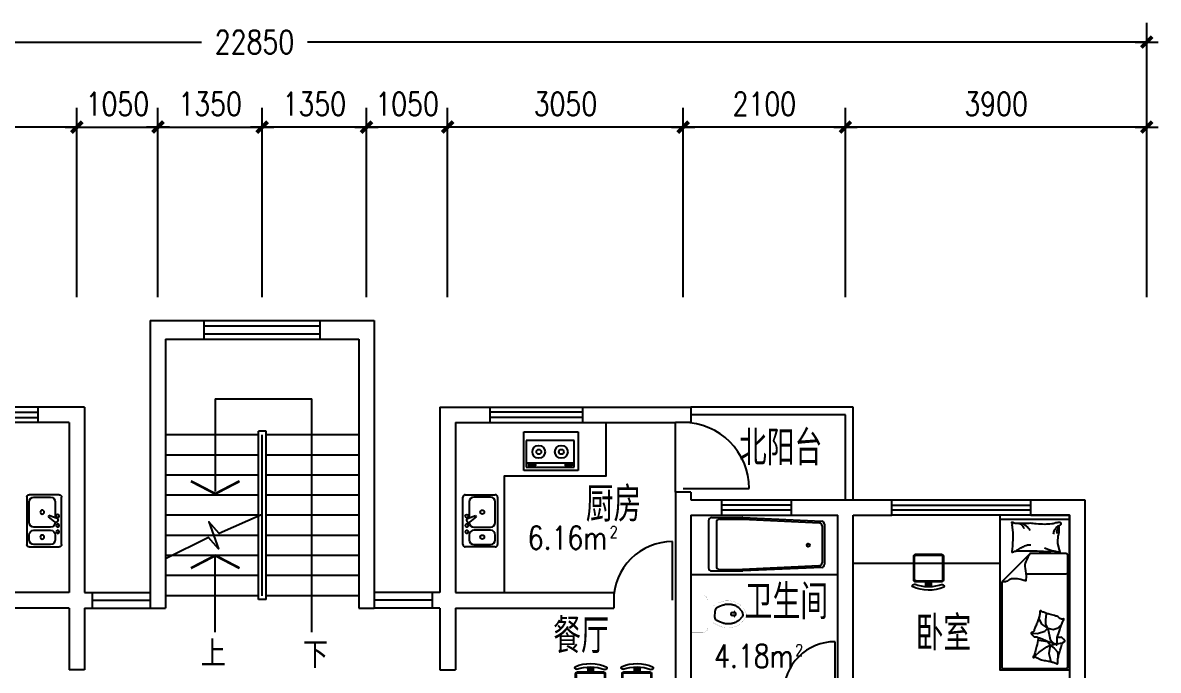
# Model space of a CAD drawing. Header units: millimetres. Extents: x 1816 to 46089, y 521 to 27158.
# Drawn here: x 14612 to 29313, y 18780 to 27158 of the extents above; entities that cross this region are included whole.
import ezdxf
from ezdxf.enums import TextEntityAlignment as Align

# ---------------------------------------------------------------- set-up
doc = ezdxf.new("R2010")
doc.units = ezdxf.units.MM
for name, color, linetype in [('--FUR', 4, 'Continuous'), ('AXIS', 3, 'Continuous'), ('DIM', 4, 'Continuous'), ('MPFIXTURE', 11, 'Continuous'), ('PUB_DIM', 3, 'Continuous'), ('PUB_TEXT', 7, 'Continuous'), ('TEXT', 2, 'Continuous'), ('TOTHER', 7, 'Continuous'), ('WALL', 255, 'Continuous'), ('WIN', 4, 'Continuous'), ('WINDOW', 2, 'Continuous'), ('WINDOW_TEXT', 7, 'Continuous'), ('看线', 4, 'Continuous')]:
    doc.layers.add(name, color=color, linetype=linetype)
doc.styles.add('_HZTXT', font='txt.shx', dxfattribs={"bigfont": 'HZTXT.shx'})
doc.styles.add('DIM_FONT', font='SIMPLEX.shx', dxfattribs={"width": 0.8})
doc.styles.add('HZTXT', font='SimSun.ttf', dxfattribs={"width": 0.8})
doc.styles.add('SIMPLEX', font='SIMPLEX.SHX')
doc.styles.get("Standard").update_dxf_attribs({"font": 'arial.ttf'})
doc.dimstyles.new('DIMN', dxfattribs={"dimtxt": 300, "dimasz": 1, "dimexe": 250, "dimexo": 300, "dimgap": 150, "dimtad": 1, "dimdec": 0, "dimdsep": 46, "dimtxsty": 'DIM_FONT', "dimblk": '_DIMX', "dimcen": 2.5, "dimclrt": 7, "dimadec": 0, "dimazin": 0, "dimtfac": 1, "dimtdec": 0, "dimtix": 1, "dimtmove": 2, "dimatfit": 3, "dimldrblk": '_DIMX', "dimfxl": 1, "dimtolj": 1, "dimtzin": 0, "dimarcsym": 0})

# ---------------------------------------------------------------- blocks, each defined once
blk = doc.blocks.new('_DIMX')
blk.add_line((-150, 0), (150, 0))
at = {"const_width": 50}
blk.add_lwpolyline([(-70, -70), (70, 70)], dxfattribs=at)
blk = doc.blocks.new('*D67')
at = {"layer": 'AXIS', "color": 0, "lineweight": -2, "transparency": 16777216}
for p, q in [((6313, 23608), (6313, 27158)), ((29163, 23608), (29163, 27158)), ((6314, 26908), (16926, 26908)), ((29162, 26908), (18300, 26908))]:
    blk.add_line(p, q, dxfattribs=at)
at = {"layer": 'DEFPOINTS', "color": 0, "transparency": 16777216}
for p in [(6313, 26908), (6313, 23608), (29163, 23608)]:
    blk.add_point(p, dxfattribs=at)
at = {"layer": 'AXIS', "color": 0, "lineweight": -2, "transparency": 16777216, "rotation": 180}
blk.add_blockref('_DIMX', (6313, 26908), dxfattribs=at)
at = {"layer": 'AXIS', "color": 0, "lineweight": -2, "transparency": 16777216}
blk.add_blockref('_DIMX', (29163, 26908), dxfattribs=at)
at = {"layer": 'AXIS', "color": 4, "transparency": 16777216, "insert": (17613, 26908), "char_height": 300, "attachment_point": 5, "style": 'DIM_FONT'}
blk.add_mtext('\\A1;22850', dxfattribs=at)
blk = doc.blocks.new('*D69')
at = {"layer": 'DEFPOINTS', "color": 0, "transparency": 16777216}
for p in [(15313, 25808), (16363, 25808), (16363, 25808)]:
    blk.add_point(p, dxfattribs=at)
at = {"layer": 'PUB_DIM', "color": 0, "lineweight": -2, "transparency": 16777216}
for p, q in [((15313, 25808), (15313, 26058)), ((16363, 25808), (16363, 26058)), ((15312, 25808), (15311, 25808)), ((15313, 25808), (16363, 25808)), ((16364, 25808), (16365, 25808))]:
    blk.add_line(p, q, dxfattribs=at)
blk.add_blockref('_DIMX', (15313, 25808), dxfattribs=at)
at = {"layer": 'PUB_DIM', "color": 0, "lineweight": -2, "transparency": 16777216, "rotation": 180}
blk.add_blockref('_DIMX', (16363, 25808), dxfattribs=at)
at = {"layer": 'PUB_DIM', "color": 4, "transparency": 16777216, "insert": (15838, 26108), "char_height": 300, "attachment_point": 5, "style": 'DIM_FONT'}
blk.add_mtext('\\A1;1050', dxfattribs=at)
blk = doc.blocks.new('_WBLK')
for p, q in [((-0.5, 0.5), (0.5, 0.5)), ((0.5, 0.167), (-0.5, 0.167)), ((0.5, -0.167), (-0.5, -0.167)), ((-0.5, -0.5), (0.5, -0.5))]:
    blk.add_line(p, q)
at = {"layer": 'WINDOW_TEXT', "style": 'SIMPLEX', "flags": 9}
blk.add_attdef('A', text='', height=1, dxfattribs=at).set_placement((0, 1.5), align=Align.MIDDLE)
blk = doc.blocks.new('M_E29JIV')
at = {"color": 0, "linetype": 'ByBlock'}
for p, q in [((0, -307), (0, 307)), ((31, 338), (419, 338)), ((358, 307), (143, 307)), ((450, 307), (450, -307)), ((82, 245), (82, 40)), ((419, -20), (419, 245)), ((48, 2), (57, -12)), ((59, 31), (163, 70)), ((173, 53), (87, -18)), ((163, 70), (173, 53)), ((143, -82), (358, -82)), ((358, -123), (143, -123)), ((82, -184), (82, -245)), ((419, -245), (419, -184)), ((419, -338), (31, -338)), ((143, -307), (358, -307))]:
    blk.add_line(p, q, dxfattribs=at)
for centre, radius in [((51, 61), 20.5), ((251, 112), 25.6), ((51, -61), 20.5), ((51, -143), 20.5), ((251, -210), 25.6)]:
    blk.add_circle(centre, radius, dxfattribs=at)
for centre, radius, start, end in [((31, 307), 30.7, 90, 180), ((143, 245), 61.4, 90, 180), ((358, 245), 61.4, 0, 90), ((419, 307), 30.7, 0, 90), ((66, 12), 20.5, 110.5377, 210), ((74, -2), 20.5, 210, 309.4623), ((143, -20), 61.4, 180, 270), ((143, -184), 61.4, 90, 180), ((358, -20), 61.4, 270, 0), ((358, -184), 61.4, 0, 90), ((143, -245), 61.4, 180, 270), ((358, -245), 61.4, 270, 0), ((31, -307), 30.7, 180, 270), ((419, -307), 30.7, 270, 0)]:
    blk.add_arc(centre, radius, start, end, dxfattribs=at)
at = {"style": 'DIM_FONT', "width": 0.8, "flags": 9}
for tag in ['XSIZE', 'YSIZE']:
    blk.add_attdef(tag, (0, 0), '', height=0.5, dxfattribs=at)
blk = doc.blocks.new('*D80')
at = {"layer": 'AXIS', "color": 0, "lineweight": -2, "transparency": 16777216}
for p, q in [((12313, 23608), (12313, 26058)), ((15313, 23608), (15313, 26058)), ((15312, 25808), (12314, 25808))]:
    blk.add_line(p, q, dxfattribs=at)
at = {"layer": 'DEFPOINTS', "color": 0, "transparency": 16777216}
for p in [(12313, 25808), (12313, 23608), (15313, 23608)]:
    blk.add_point(p, dxfattribs=at)
at = {"layer": 'AXIS', "color": 0, "lineweight": -2, "transparency": 16777216, "rotation": 180}
blk.add_blockref('_DIMX', (12313, 25808), dxfattribs=at)
at = {"layer": 'AXIS', "color": 0, "lineweight": -2, "transparency": 16777216}
blk.add_blockref('_DIMX', (15313, 25808), dxfattribs=at)
at = {"layer": 'AXIS', "color": 4, "transparency": 16777216, "insert": (13813, 26108), "char_height": 300, "attachment_point": 5, "style": 'DIM_FONT'}
blk.add_mtext('\\A1;3000', dxfattribs=at)
blk = doc.blocks.new('*D90')
at = {"layer": 'AXIS', "color": 0, "lineweight": -2, "transparency": 16777216}
for p, q in [((25263, 23608), (25263, 26058)), ((29163, 23608), (29163, 26058)), ((29162, 25808), (25264, 25808))]:
    blk.add_line(p, q, dxfattribs=at)
at = {"layer": 'DEFPOINTS', "color": 0, "transparency": 16777216}
for p in [(25263, 25808), (25263, 23608), (29163, 23608)]:
    blk.add_point(p, dxfattribs=at)
at = {"layer": 'AXIS', "color": 0, "lineweight": -2, "transparency": 16777216, "rotation": 180}
blk.add_blockref('_DIMX', (25263, 25808), dxfattribs=at)
at = {"layer": 'AXIS', "color": 0, "lineweight": -2, "transparency": 16777216}
blk.add_blockref('_DIMX', (29163, 25808), dxfattribs=at)
at = {"layer": 'AXIS', "color": 4, "transparency": 16777216, "insert": (27213, 26108), "char_height": 300, "attachment_point": 5, "style": 'DIM_FONT'}
blk.add_mtext('\\A1;3900', dxfattribs=at)
blk = doc.blocks.new('DESK3')
for p, q in [((168, -28), (168, 63)), ((181, -28), (181, 63)), ((191, -29), (191, 63))]:
    blk.add_line(p, q)
for points in [[(141, -147), (141, 177, 0.414214), (118, 199), (-180, 199, 0.414214), (-202, 177), (-202, -147, 0.414214), (-180, -170), (118, -170, 0.414214)], [(131, -147), (131, 167, 0.414214), (108, 189), (-169, 189, 0.414214), (-192, 167), (-192, -147, 0.512069), (-169, -160), (108, -160, 0.512069)]]:
    blk.add_lwpolyline(points, format="xyb", close=True)
at = {"const_width": 90.4}
blk.add_lwpolyline([(141, 18), (202, 18)], dxfattribs=at)
for centre, radius, start, end in [((194, 196), 22.7, 72.1953, 192.3742), ((-308, 13), 512, 340.4914, 20.3763), ((-235, 15), 481, 336.5531, 24.9844), ((196, -157), 21.7, 181.9354, 297.5327)]:
    blk.add_arc(centre, radius, start, end)
blk = doc.blocks.new('M_E19')
for p, q in [((-323, -113), (-323, -456)), ((299, -113), (-323, -113)), ((299, -456), (299, -113)), ((-323, -400), (299, -400)), ((-291, -422), (-291, -434)), ((-216, -432), (-280, -432)), ((-280, -432), (-280, -448)), ((-216, -448), (-216, -432)), ((-199, -423), (-199, -434)), ((182, -422), (182, -434)), ((193, -432), (193, -448)), ((257, -432), (193, -432)), ((257, -448), (257, -432)), ((274, -423), (274, -434)), ((-323, -456), (299, -456)), ((-280, -448), (-216, -448)), ((193, -448), (257, -448))]:
    blk.add_line(p, q)
for points in [[(-199, -423, 0.259034), (-201, -420, 0.076276), (-213, -415, 0.036515), (-226, -412, 0.026615), (-245, -411, 0.026615), (-264, -412, 0.036515), (-277, -415, 0.076276), (-289, -420, 0.259034), (-291, -423, 0.078462), (-291, -424, 0.056762)], [(-199, -434, 0.259034), (-201, -430, 0.076276), (-213, -425, 0.036515), (-226, -423, 0.026615), (-245, -422, 0.026615), (-264, -423, 0.036515), (-277, -425, 0.076276), (-289, -430, 0.259034), (-291, -434, 0.259034), (-289, -437, 0.056762), (-280, -441, 0.036515)], [(-216, -443, 0.008736), (-213, -442, 0.076276), (-201, -437, 0.259034), (-199, -434, 0.259034)], [(274, -423, 0.259034), (272, -420, 0.076276), (260, -415, 0.036515), (247, -412, 0.026615), (228, -411, 0.026615), (209, -412, 0.036515), (196, -415, 0.076276), (184, -420, 0.259034), (182, -423, 0.078462), (182, -424, 0.056762)], [(274, -434, 0.259034), (272, -430, 0.076276), (260, -425, 0.036515), (247, -423, 0.026615), (228, -422, 0.026615), (209, -423, 0.036515), (196, -425, 0.076276), (184, -430, 0.259034), (182, -434, 0.259034), (184, -437, 0.056762), (193, -441, 0.036515)], [(257, -443, 0.008736), (260, -442, 0.076276), (272, -437, 0.259034), (274, -434, 0.259034)]]:
    blk.add_lwpolyline(points, format="xyb")
at = {"layer": 'TOTHER', "linetype": 'Continuous'}
for p, q in [((-350, 0), (350, 0)), ((-350, -500), (-350, 0)), ((350, 0), (350, -500)), ((350, -500), (-350, -500))]:
    blk.add_line(p, q, dxfattribs=at)
for centre, radius in [((-158, -259), 82.5), ((-158, -259), 31.6), ((134, -259), 82.5), ((134, -259), 31.6)]:
    blk.add_circle(centre, radius, dxfattribs=at)
at = {"width": 0.8, "flags": 9}
for tag in ['XSIZE', 'YSIZE']:
    blk.add_attdef(tag, (0, 0), '', height=0.5, dxfattribs=at)
blk = doc.blocks.new('_DBLK')
blk.add_line((-0.45, 0), (-0.45, -0.95))
blk.add_arc((-0.45, 0), 0.95, 270, 0)
at = {"layer": 'WINDOW_TEXT', "style": 'SIMPLEX', "flags": 9}
blk.add_attdef('A', text='', height=1, dxfattribs=at).set_placement((0, 1.5), align=Align.MIDDLE)
blk = doc.blocks.new('M_E13')
for p, q in [((-572, 18), (-536, 18)), ((-572, 18), (-572, 18)), ((-536, -22), (-572, -21))]:
    blk.add_line(p, q)
at = {"const_width": 1.5}
for points in [[(-715, 0, -0.037932), (-709, 28, -0.057502), (-702, 46, -0.011128), (-686, 72, -0.047419), (-682, 78, -0.013557), (-669, 92, -0.010422), (-651, 109, -0.006492), (-632, 126, -0.010986), (-621, 135, -0.031118), (-607, 144, -0.031821), (-592, 152, -0.025304), (-572, 159, -0.028493), (-555, 164), (-520, 171), (-500, 175, -0.104917), (-492, 175, 0.047512), (-474, 173, 0.018859), (-460, 173, -0.025251), (-449, 173, -0.024361), (-434, 171, -0.018727), (-416, 168, -0.011084), (-401, 164, -0.017664), (-391, 161, -0.012553), (-375, 154, -0.012341), (-358, 147), (-320, 128, -0.005054), (-308, 122, -0.002567), (-285, 110)], [(-155, 240, 0.414214), (-220, 175, 0.414214)], [(-715, 0, 0.037932), (-709, -28, 0.057502), (-702, -46, 0.011128), (-686, -72, 0.047419), (-682, -78, 0.013557), (-669, -92, 0.010422), (-651, -109, 0.006492), (-632, -126, 0.010986), (-621, -135, 0.031118), (-607, -144, 0.031821), (-592, -152, 0.025304), (-572, -159, 0.028493), (-555, -164), (-520, -171), (-500, -175, 0.104917), (-492, -175, -0.047512), (-474, -173, -0.018859), (-460, -173, 0.025251), (-449, -173, 0.024361), (-434, -171, 0.018727), (-416, -168, 0.011084), (-401, -164, 0.017664), (-391, -161, 0.012553), (-375, -154, 0.012341), (-358, -147), (-320, -128, 0.005054), (-308, -122, 0.002567), (-285, -110)], [(-220, -175, 0.414214), (-155, -240, 0.414214)]]:
    blk.add_lwpolyline(points, format="xyb", dxfattribs=at)
for points in [[(-220, 175), (-220, -175)], [(0, 240), (-155, 240)], [(0, -240), (0, 240)], [(-220, 110), (-285, 110)], [(-285, -110), (-220, -110)], [(-155, -240), (0, -240)]]:
    blk.add_lwpolyline(points, dxfattribs=at)
for points in [[(-672, -1, -0.054114), (-666, 25, -0.08891), (-658, 39, -0.006714), (-643, 55, -0.014531), (-636, 63, -0.010713), (-618, 80, -0.017575), (-606, 90, -0.037222), (-591, 100, -0.034599), (-573, 109, -0.02298), (-556, 115, -0.023613), (-539, 119, -0.014842), (-522, 122, -0.012533), (-502, 125, -0.021838), (-477, 126, -0.029407), (-459, 125, -0.029465), (-436, 121, -0.031881), (-416, 114), (-371, 97), (-337, 83, -0.135973), (-324, 73, -0.099517), (-314, 52, -0.016651), (-311, 40, -0.010977), (-308, 20, -0.015331), (-308, 12, -0.010106), (-307, -1)], [(-672, -1, 0.054114), (-666, -26, 0.08891), (-658, -40, 0.006714), (-643, -57, 0.014531), (-636, -64, 0.010713), (-618, -82, 0.017575), (-606, -92, 0.037222), (-591, -102, 0.034599), (-573, -111, 0.02298), (-556, -117, 0.023613), (-539, -121, 0.014842), (-522, -124, 0.012533), (-502, -126, 0.021838), (-477, -127, 0.029407), (-459, -126, 0.029465), (-436, -122, 0.031881), (-416, -116), (-371, -99), (-337, -85, 0.135973), (-324, -75, 0.099517), (-314, -54, 0.016651), (-311, -41, 0.010977), (-308, -21, 0.015331), (-308, -13, 0.010106), (-307, -1)]]:
    blk.add_lwpolyline(points, format="xyb")
for centre, radius, start, end in [((-549, -3), 33.2, 100.0495, 259.9505), ((-536, -2), 20, 270, 90)]:
    blk.add_arc(centre, radius, start, end)
at = {"width": 0.8, "flags": 9}
for tag in ['XSIZE', 'YSIZE']:
    blk.add_attdef(tag, (0, 0), '', height=0.5, dxfattribs=at)
blk = doc.blocks.new('M_E10')
for p, q in [((-740, -70), (-740, -680)), ((-700, -30), (-302, -30)), ((-640, -90), (-640, -660)), ((-600, -50), (-300, -50)), ((-300, -50), (695, -96)), ((-298, -30), (724, -76)), ((730, -136), (730, -614)), ((760, -116), (760, -634)), ((-700, -720), (-302, -720)), ((-600, -700), (-300, -700)), ((695, -654), (-300, -700)), ((685, -654), (-300, -700)), ((724, -674), (-298, -720))]:
    blk.add_line(p, q)
at = {"const_width": 1.5}
for points in [[(-800, 0), (800, 0)], [(-800, -750), (-800, 0)], [(800, 0), (800, -750)], [(800, -750), (-800, -750)]]:
    blk.add_lwpolyline(points, dxfattribs=at)
for radius in [20, 16]:
    blk.add_circle((550, -386), radius)
for centre, start, end in [((-700, -70), 90, 180), ((-600, -90), 90, 180), ((-302, -70), 83.7966, 90), ((690, -136), 0, 83.3675), ((720, -116), 0, 83.7966), ((-700, -680), 180, 270), ((-600, -660), 180, 270), ((-302, -680), 270, 276.2034), ((690, -614), 276.6325, 0), ((720, -634), 276.2034, 0)]:
    blk.add_arc(centre, 40, start, end)
at = {"width": 0.8, "flags": 9}
for tag in ['XSIZE', 'YSIZE']:
    blk.add_attdef(tag, (0, 0), '', height=0.5, dxfattribs=at)
blk = doc.blocks.new('*D93')
at = {"layer": 'AXIS', "color": 0, "lineweight": -2, "transparency": 16777216}
for p, q in [((20113, 23608), (20113, 26058)), ((23163, 23608), (23163, 26058)), ((23162, 25808), (20114, 25808))]:
    blk.add_line(p, q, dxfattribs=at)
at = {"layer": 'DEFPOINTS', "color": 0, "transparency": 16777216}
for p in [(20113, 25808), (20113, 23608), (23163, 23608)]:
    blk.add_point(p, dxfattribs=at)
at = {"layer": 'AXIS', "color": 0, "lineweight": -2, "transparency": 16777216, "rotation": 180}
blk.add_blockref('_DIMX', (20113, 25808), dxfattribs=at)
at = {"layer": 'AXIS', "color": 0, "lineweight": -2, "transparency": 16777216}
blk.add_blockref('_DIMX', (23163, 25808), dxfattribs=at)
at = {"layer": 'AXIS', "color": 4, "transparency": 16777216, "insert": (21638, 26108), "char_height": 300, "attachment_point": 5, "style": 'DIM_FONT'}
blk.add_mtext('\\A1;3050', dxfattribs=at)
blk = doc.blocks.new('*D94')
at = {"layer": 'AXIS', "color": 0, "lineweight": -2, "transparency": 16777216}
for p, q in [((17713, 23608), (17713, 26058)), ((19063, 23608), (19063, 26058)), ((19062, 25808), (17714, 25808))]:
    blk.add_line(p, q, dxfattribs=at)
at = {"layer": 'DEFPOINTS', "color": 0, "transparency": 16777216}
for p in [(17713, 25808), (17713, 23608), (19063, 23608)]:
    blk.add_point(p, dxfattribs=at)
at = {"layer": 'AXIS', "color": 0, "lineweight": -2, "transparency": 16777216, "rotation": 180}
blk.add_blockref('_DIMX', (17713, 25808), dxfattribs=at)
at = {"layer": 'AXIS', "color": 0, "lineweight": -2, "transparency": 16777216}
blk.add_blockref('_DIMX', (19063, 25808), dxfattribs=at)
at = {"layer": 'AXIS', "color": 4, "transparency": 16777216, "insert": (18388, 26108), "char_height": 300, "attachment_point": 5, "style": 'DIM_FONT'}
blk.add_mtext('\\A1;1350', dxfattribs=at)
blk = doc.blocks.new('*D95')
at = {"layer": 'DEFPOINTS', "color": 0, "transparency": 16777216}
for p in [(19063, 25808), (19063, 25808), (20113, 25808)]:
    blk.add_point(p, dxfattribs=at)
at = {"layer": 'PUB_DIM', "color": 0, "lineweight": -2, "transparency": 16777216}
for p, q in [((19063, 25808), (19063, 26058)), ((20113, 25808), (20113, 26058)), ((19062, 25808), (19061, 25808)), ((20113, 25808), (19063, 25808)), ((20114, 25808), (20115, 25808))]:
    blk.add_line(p, q, dxfattribs=at)
blk.add_blockref('_DIMX', (19063, 25808), dxfattribs=at)
at = {"layer": 'PUB_DIM', "color": 0, "lineweight": -2, "transparency": 16777216, "rotation": 180}
blk.add_blockref('_DIMX', (20113, 25808), dxfattribs=at)
at = {"layer": 'PUB_DIM', "color": 4, "transparency": 16777216, "insert": (19588, 26108), "char_height": 300, "attachment_point": 5, "style": 'DIM_FONT'}
blk.add_mtext('\\A1;1050', dxfattribs=at)
blk = doc.blocks.new('*D96')
at = {"layer": 'AXIS', "color": 0, "lineweight": -2, "transparency": 16777216}
for p, q in [((23163, 23608), (23163, 26058)), ((25263, 23608), (25263, 26058)), ((25262, 25808), (23164, 25808))]:
    blk.add_line(p, q, dxfattribs=at)
at = {"layer": 'DEFPOINTS', "color": 0, "transparency": 16777216}
for p in [(23163, 25808), (23163, 23608), (25263, 23608)]:
    blk.add_point(p, dxfattribs=at)
at = {"layer": 'AXIS', "color": 0, "lineweight": -2, "transparency": 16777216, "rotation": 180}
blk.add_blockref('_DIMX', (23163, 25808), dxfattribs=at)
at = {"layer": 'AXIS', "color": 0, "lineweight": -2, "transparency": 16777216}
blk.add_blockref('_DIMX', (25263, 25808), dxfattribs=at)
at = {"layer": 'AXIS', "color": 4, "transparency": 16777216, "insert": (24213, 26108), "char_height": 300, "attachment_point": 5, "style": 'DIM_FONT'}
blk.add_mtext('\\A1;2100', dxfattribs=at)
blk = doc.blocks.new('M_C55HKH')
for p, q in [((0, -52), (900, -52)), ((26, -509), (26, -1968)), ((503, -489), (46, -489)), ((503, -489), (872, -858)), ((46, -761), (564, -761)), ((872, -1968), (872, -858)), ((299, -1273), (295, -1270)), ((307, -1352), (299, -1273)), ((393, -1337), (392, -1318)), ((146, -1456), (100, -1409)), ((211, -1478), (146, -1456)), ((278, -1459), (211, -1478)), ((278, -1459), (251, -1606)), ((278, -1459), (305, -1407)), ((278, -1459), (357, -1410)), ((317, -1498), (278, -1459)), ((305, -1407), (307, -1352)), ((357, -1410), (393, -1337)), ((251, -1606), (219, -1643)), ((412, -1527), (317, -1498)), ((495, -1523), (412, -1527)), ((163, -1664), (89, -1649)), ((196, -1718), (154, -1766)), ((249, -1682), (175, -1667)), ((249, -1682), (196, -1718)), ((219, -1643), (211, -1652)), ((249, -1682), (286, -1639)), ((249, -1682), (266, -1787)), ((292, -1700), (249, -1682)), ((286, -1639), (333, -1628)), ((391, -1769), (292, -1700)), ((333, -1628), (405, -1618)), ((154, -1766), (147, -1841)), ((266, -1787), (243, -1892)), ((469, -1839), (391, -1769)), ((46, -1988), (852, -1988))]:
    blk.add_line(p, q)
blk.add_lwpolyline([(0, -2000), (0, 0), (900, 0), (900, -2000)], close=True)
for points in [[(135, -134, -0.263368), (107, -115, -0.494818), (116, -96, -0.049225), (134, -94, -0.036831), (158, -96, -0.031893), (196, -104, 0.035782), (230, -111, 0.032941), (319, -117, 0.026564), (430, -111, 0.017905), (468, -106, -0.033397), (488, -104, -0.03204), (525, -104, 0.018442), (590, -107, 0.010837), (654, -107, 0.014624), (702, -104, 0.111249), (725, -96, -0.153708), (742, -92, -0.076444), (749, -94, -0.215512), (751, -96, -0.585858), (748, -99, 0.363489), (744, -102, 0.191716), (743, -113, -0.129675), (745, -130, -0.01735), (742, -147, 0.019326), (740, -162, 0.018818), (733, -230, 0.021828), (732, -289, 0.006204), (734, -323, 0.001963), (740, -430, 0.028341), (744, -466, -0.117014), (744, -475, -0.36606), (742, -476, -0.03973), (728, -473, -0.048309), (715, -468, 0.062981), (704, -464, 0.04058), (681, -461, 0.014345), (614, -458, 0.005484), (488, -459, 0.007153), (392, -462, 0.008762), (350, -465, -0.008153), (304, -468, -0.06251), (247, -463, 0.078669), (201, -461, 0.047825), (179, -466, -0.034494), (148, -473, -0.023571), (123, -476, -0.510228), (122, -475), (129, -445), (150, -363, 0.073041), (152, -343, 0.023305), (146, -282, 0.018299), (142, -259, -0.01097), (135, -221, -0.042281), (132, -187, -0.027201), (135, -133)], [(135, -134, -0.077379), (170, -159, -0.077379), (195, -194, -0.047525), (205, -218, -0.047525), (210, -244)], [(609, -107, 0.027842), (585, -118, 0.048685), (573, -126, 0.023666), (545, -150, 0.031223), (526, -171, 0.046801), (521, -179, 0.023191), (513, -196)], [(691, -102, 0.088153), (656, -105, 0.088153), (625, -120, 0.077547), (604, -142, 0.077547), (590, -169)], [(133, -150, -0.05369), (148, -163, -0.070312), (156, -175, -0.015448), (159, -183, -0.013244), (163, -194, -0.082127), (166, -212, -0.064164), (163, -235)], [(225, -460, 0.009729), (253, -451, 0.009729), (280, -441, 0.007971), (301, -432, 0.007971), (323, -423)], [(695, -462, 0.016108), (656, -436, 0.024599), (629, -421, 0.009477), (580, -397, 0.015937), (550, -385, 0.072521), (534, -381, 0.033339), (498, -381)], [(503, -489, -0.085272), (566, -599, -0.124044), (575, -686), (562, -782), (563, -854)], [(563, -854, -0.027362), (602, -838, -0.040834), (629, -830, -0.038441), (717, -821, -0.076528), (761, -826, -0.103649), (788, -840, 0.093398), (818, -857, 0.072727), (841, -861, 0.052315), (872, -858)], [(400, -1581, 0.025626), (402, -1591, 0.0108), (426, -1697, 0.00456), (445, -1769, 0.01125), (454, -1797, 0.069394), (462, -1813, -0.079756), (468, -1827, -0.106399), (469, -1839, -0.328642), (466, -1842, -0.299547), (461, -1840, 0.189917), (454, -1835, 0.033518), (446, -1833, 0.075627), (442, -1833, 0.053489), (436, -1835, 0.017838), (418, -1843, 0.038394), (397, -1855, -0.059529), (384, -1862, -0.035943), (362, -1869, -0.011245), (291, -1884, -0.006203), (259, -1889, 0.010783), (241, -1893, 0.019485), (230, -1895, 0.005062), (188, -1908, 0.101392), (167, -1919, -0.223768), (156, -1922, -0.25558), (153, -1920, -0.081563), (150, -1907, -0.071805), (151, -1893, 0.069985), (152, -1879, 0.03546), (145, -1831, 0.029432), (130, -1774, 0.001554), (121, -1746, -0.00152), (112, -1718, -0.004735), (102, -1689, 0.00382), (91, -1653, 0.296001), (66, -1634, -0.649774), (61, -1616, -0.02319), (65, -1613, 0.0288), (68, -1610, 0.005727), (73, -1605, -0.004358), (80, -1599, -0.027528), (94, -1586, -0.046214), (104, -1580, -0.194121), (117, -1579, 0.133719), (137, -1580, 0.005779), (155, -1575, 0.008882)]]:
    blk.add_lwpolyline(points, format="xyb")
blk.add_lwpolyline([(345, -1251, 0.101392), (366, -1238, -0.223768), (377, -1234, -0.25558), (380, -1236, -0.081563), (384, -1249, -0.071805), (384, -1263, 0.069985), (384, -1277, 0.03546), (394, -1324, 0.029432), (414, -1380, 0.001554), (425, -1407, -0.00152), (437, -1434, -0.004735), (448, -1462, 0.00382), (462, -1497, 0.296001), (488, -1515, -0.649774), (495, -1532, -0.02319), (491, -1536, 0.0288), (488, -1539, 0.005727), (484, -1544, -0.004358), (478, -1551, -0.027528), (464, -1564, -0.046214), (455, -1571, -0.194121), (442, -1573, 0.133719), (422, -1574, 0.011505), (387, -1586, 0.008882), (343, -1604, 0.012426), (286, -1629, -0.033612), (264, -1637), (218, -1652), (182, -1663, 0.224341), (170, -1674, -0.722772), (163, -1673, -0.103513), (163, -1670, 0.053465), (163, -1664, 0.030109), (161, -1646, -0.031436), (159, -1628, -0.05324), (160, -1616, 0.05518), (161, -1604, 0.056271), (157, -1583, 0.0108), (124, -1480, 0.00456), (100, -1409, 0.01125), (89, -1381, 0.069394), (80, -1366, -0.079756), (73, -1353, -0.106399), (71, -1341, -0.328642), (74, -1338, -0.299547), (79, -1340, 0.189917), (86, -1344, 0.033518), (94, -1345, 0.075627), (98, -1345, 0.053489), (104, -1343, 0.017838), (122, -1333, 0.038394), (141, -1319, -0.059529), (154, -1311, -0.035943), (175, -1303, -0.011245), (245, -1283, -0.006203), (276, -1275, 0.010783), (295, -1270, 0.019485), (305, -1266, 0.005062)], format="xyb", close=True)
for centre, start, end in [((46, -509), 90, 180), ((46, -741), 180, 270), ((46, -1968), 180, 270), ((852, -1968), 270, 0)]:
    blk.add_arc(centre, 20, start, end)
at = {"style": 'DIM_FONT', "width": 0.8, "flags": 9}
for tag in ['XSIZE', 'YSIZE']:
    blk.add_attdef(tag, (0, 0), '', height=0.5, dxfattribs=at)

msp = doc.modelspace()

# ---------------------------------------------------------------- linework, layer by layer
at = {"layer": 'DIM'}
for p, q in [((17104.8, 22293.6), (18354.8, 22293.6)), ((17104.8, 22293.6), (17104.8, 21093.2)), ((18354.8, 19274.7), (18354.8, 22293.6)), ((17662.9, 21825.1), (16462.9, 21825.1)), ((17662.9, 20670.7), (17662.9, 21875.1)), ((17762.9, 21875.1), (17662.9, 21875.1)), ((17712.9, 19745.1), (17712.9, 21825.1)), ((17762.9, 19695.1), (17762.9, 21875.1)), ((18962.9, 21825.1), (17762.9, 21825.1)), ((17662.9, 21565.1), (16462.9, 21565.1)), ((18962.9, 21565.1), (17762.9, 21565.1)), ((17662.9, 21305.1), (16462.9, 21305.1)), ((18962.9, 21305.1), (17762.9, 21305.1)), ((17662.9, 21045.1), (16462.9, 21045.1)), ((18962.9, 21045.1), (17762.9, 21045.1)), ((17662.9, 20785.1), (16462.9, 20785.1)), ((18962.9, 20785.1), (17762.9, 20785.1)), ((17662.9, 19695.1), (17662.9, 20684.1)), ((17662.9, 20525.1), (16462.9, 20525.1)), ((18962.9, 20525.1), (17762.9, 20525.1)), ((17662.9, 20265.1), (16462.9, 20265.1)), ((17104.8, 19274.7), (17104.8, 20265.1)), ((18962.9, 20265.1), (17762.9, 20265.1)), ((17662.9, 20005.1), (16462.9, 20005.1)), ((18962.9, 20005.1), (17762.9, 20005.1)), ((17662.9, 19745.1), (16462.9, 19745.1)), ((18962.9, 19745.1), (17762.9, 19745.1)), ((17762.9, 19695.1), (17662.9, 19695.1))]:
    msp.add_line(p, q, dxfattribs=at)
at = {"layer": 'DIM', "const_width": 33.6}
for points in [[(17420.3, 21227.5), (17104.8, 21063.2), (16789.3, 21227.5)], [(17420.3, 20100.8), (17104.8, 20265.1), (16789.3, 20100.8)]]:
    msp.add_lwpolyline(points, dxfattribs=at)
at = {"layer": 'DIM'}
msp.add_lwpolyline([(17712.9, 20796.3), (17154.6, 20550.4), (17021.9, 20698.8), (17148.3, 20351.5), (17015.6, 20499.8), (16462.9, 20220.4)], dxfattribs=at)
at = {"layer": 'MPFIXTURE'}
for p, q in [((25362.9, 20165.1), (27262.9, 20165.1)), ((25162.9, 20015.3), (23262.9, 20015.3))]:
    msp.add_line(p, q, dxfattribs=at)
msp.add_lwpolyline([(22162.9, 21985.1), (22162.9, 21292.8), (20843.5, 21292.8), (20843.5, 19785.1)], dxfattribs=at)
at = {"layer": 'WALL'}
for p, q in [((16262.9, 23305.1), (16962.9, 23305.1)), ((16262.9, 23305.1), (16262.9, 19785.1)), ((16962.9, 23065.1), (16962.9, 23305.1)), ((18462.9, 23065.1), (18462.9, 23305.1)), ((18462.9, 23305.1), (19162.9, 23305.1)), ((19162.9, 23305.1), (19162.9, 19585.1)), ((16462.9, 23065.1), (16962.9, 23065.1)), ((16462.9, 23065.1), (16462.9, 20165.1)), ((18462.9, 23065.1), (18962.9, 23065.1)), ((18962.9, 23065.1), (18962.9, 20165.1)), ((15412.9, 22185.1), (14812.9, 22185.1)), ((14812.9, 21985.1), (14812.9, 22185.1)), ((15412.9, 22185.1), (15412.9, 19785.1)), ((20012.9, 22185.1), (20012.9, 19785.1)), ((20012.9, 22185.1), (20662.9, 22185.1)), ((20662.9, 21985.1), (20662.9, 22185.1)), ((21862.9, 21985.1), (21862.9, 22185.1)), ((21862.9, 22185.1), (23262.9, 22185.1)), ((23262.9, 22185.1), (23262.9, 21985.1)), ((15212.9, 21985.1), (14812.9, 21985.1)), ((15212.9, 21985.1), (15212.9, 19785.1)), ((20212.9, 21985.1), (20212.9, 19785.1)), ((20212.9, 21985.1), (20662.9, 21985.1)), ((21862.9, 21985.1), (23062.9, 21985.1)), ((23262.9, 21985.1), (23062.9, 21985.1)), ((23262.9, 21085.1), (23062.9, 21085.1)), ((23062.9, 21085.1), (23062.9, 20785.1)), ((23262.9, 21085.1), (23262.9, 20985.1)), ((23262.9, 20985.1), (23662.9, 20985.1)), ((23662.9, 20785.1), (23662.9, 20985.1)), ((24562.9, 20985.1), (25862.9, 20985.1)), ((24562.9, 20785.1), (24562.9, 20985.1)), ((25862.9, 20785.1), (25862.9, 20985.1)), ((27662.9, 20785.1), (27662.9, 20985.1)), ((27662.9, 20985.1), (28362.9, 20985.1)), ((28362.9, 20985.1), (28362.9, 17185.1)), ((23062.9, 20785.1), (23062.9, 19785.1)), ((23262.9, 20785.1), (23662.9, 20785.1)), ((23262.9, 20785.1), (23262.9, 18585.1)), ((24562.9, 20785.1), (25162.9, 20785.1)), ((25162.9, 18585.1), (25162.9, 20785.1)), ((25362.9, 18285.1), (25362.9, 20785.1)), ((25362.9, 20785.1), (25862.9, 20785.1)), ((27662.9, 20785.1), (28162.9, 20785.1)), ((28162.9, 20785.1), (28162.9, 17385.1)), ((16462.9, 20165.1), (16462.9, 19585.1)), ((18962.9, 20165.1), (18962.9, 19585.1)), ((15212.9, 19785.1), (13212.9, 19785.1)), ((15412.9, 19785.1), (15512.9, 19785.1)), ((15512.9, 19785.1), (15512.9, 19585.1)), ((16262.9, 19785.1), (16262.9, 19585.1)), ((19912.9, 19785.1), (19912.9, 19585.1)), ((20012.9, 19785.1), (19912.9, 19785.1)), ((19912.9, 19785.1), (19912.9, 19585.1)), ((20012.9, 19785.1), (19912.9, 19785.1)), ((20212.9, 19785.1), (22262.9, 19785.1)), ((22262.9, 19785.1), (22262.9, 19585.1)), ((23062.9, 19785.1), (23062.9, 19585.1)), ((15212.9, 19585.1), (13212.9, 19585.1)), ((15212.9, 19585.1), (15212.9, 18785.1)), ((15412.9, 19585.1), (15412.9, 18785.1)), ((15412.9, 19585.1), (15512.9, 19585.1)), ((16262.9, 19585.1), (16462.9, 19585.1)), ((18962.9, 19585.1), (19162.9, 19585.1)), ((20012.9, 19585.1), (19912.9, 19585.1)), ((20012.9, 19585.1), (19912.9, 19585.1)), ((20012.9, 19585.1), (20012.9, 18785.1)), ((20212.9, 19585.1), (22262.9, 19585.1)), ((20212.9, 19585.1), (20212.9, 18785.1)), ((23062.9, 19585.1), (23062.9, 17185.1)), ((15412.9, 18785.1), (15212.9, 18785.1)), ((20012.9, 18785.1), (20212.9, 18785.1)), ((20012.9, 18785.1), (20212.9, 18785.1))]:
    msp.add_line(p, q, dxfattribs=at)
at = {"layer": 'WINDOW'}
for p, q in [((16962.9, 23305.1), (18462.9, 23305.1)), ((16962.9, 23235.1), (18462.9, 23235.1)), ((16962.9, 23135.1), (18462.9, 23135.1)), ((16962.9, 23065.1), (18462.9, 23065.1)), ((25362.9, 22185.1), (23262.9, 22185.1)), ((25262.9, 22085.1), (23262.9, 22085.1)), ((25262.9, 20985.1), (25262.9, 22085.1)), ((25362.9, 20985.1), (25362.9, 22185.1))]:
    msp.add_line(p, q, dxfattribs=at)
at = {"layer": 'WINDOW', "linetype": 'Continuous'}
for p, q in [((25862.9, 20985.1), (27662.9, 20985.1)), ((25862.9, 20918.1), (27662.9, 20918.1)), ((27662.9, 20852.1), (25862.9, 20852.1)), ((27662.9, 20785.1), (25862.9, 20785.1)), ((15512.9, 19785.1), (16262.9, 19785.1)), ((19912.9, 19785.1), (19162.9, 19785.1)), ((15512.9, 19685.1), (16262.9, 19685.1)), ((15512.9, 19585.1), (16262.9, 19585.1)), ((19912.9, 19685.1), (19162.9, 19685.1)), ((19912.9, 19585.1), (19162.9, 19585.1))]:
    msp.add_line(p, q, dxfattribs=at)
at = {"layer": '看线'}
msp.add_line((23062.9, 21085.1), (23062.9, 21985.1), dxfattribs=at)

# ---------------------------------------------------------------- block references
at = {"layer": '--FUR', "xscale": -1.040000000008149, "yscale": 1.040000000008149, "zscale": 1.04, "rotation": 270}
for p in [(21946.5, 18611.7), (22547.4, 18611.7)]:
    msp.add_blockref('DESK3', p, dxfattribs=at)
at = {"layer": 'MPFIXTURE'}
for name, p in [('M_E19', (21451, 21865.4)), ('M_E29JIV', (20310.5, 20714)), ('M_E10', (24232, 20785.1))]:
    msp.add_blockref(name, p, dxfattribs=at)
at = {"layer": 'MPFIXTURE', "xscale": -1}
for name, p in [('M_E29JIV', (15115.4, 20714)), ('M_C55HKH', (28162.9, 20785.1))]:
    msp.add_blockref(name, p, dxfattribs=at)
at = {"layer": 'MPFIXTURE', "rotation": 180}
msp.add_blockref('M_E13', (23262.9, 19505.2), dxfattribs=at)
at = {"layer": 'WIN', "xscale": -1.040000000008149, "yscale": 1.040000000008149, "zscale": 1.04, "rotation": 90}
msp.add_blockref('DESK3', (26355.1, 20071.2), dxfattribs=at)
at = {"layer": 'WINDOW', "yscale": 200}
for p, xscale, zscale in [((14212.9, 22085.1), -1200, 1200), ((21262.9, 22085.1), 1200, 1200), ((24112.9, 20885.1), 900, 900)]:
    msp.add_blockref('_WBLK', p, dxfattribs=dict(at, xscale=xscale, zscale=zscale))
at = {"layer": 'WINDOW'}
for p, xscale, yscale, zscale, rotation in [((23162.9, 21535.1), 900, 900, 900, 90), ((22662.9, 19685.1), 800, 800, 800, 180), ((24812.9, 18485.1), 700, 700, 700, 180)]:
    msp.add_blockref('_DBLK', p, dxfattribs=dict(at, xscale=xscale, yscale=yscale, zscale=zscale, rotation=rotation))

# ---------------------------------------------------------------- texts
at = {"layer": 'PUB_TEXT', "width": 0.8}
for s, height, style, p in [('北阳台', 450, '_HZTXT', (23884.2, 21431.7)), ('厨房', 450, '_HZTXT', (21900.8, 20703.4)), (' 2', 150, 'DIM_FONT', (22129.4, 20494)), ('卫生间', 450, '_HZTXT', (23958.1, 19440.1)), ('餐厅', 450, '_HZTXT', (21479.7, 19000.1)), ('卧室', 450, '_HZTXT', (26172.2, 19033.3)), (' 2', 150, 'DIM_FONT', (24529.6, 18965.2))]:
    msp.add_text(s, height=height, dxfattribs=dict(at, style=style)).set_placement(p)
at = {"layer": 'PUB_TEXT', "style": 'DIM_FONT', "width": 0.8}
for s, p in [('6.16m', (22178.7, 20494)), ('4.18m', (24591, 18965.2))]:
    msp.add_text(s, height=300, dxfattribs=at).set_placement(p, align=Align.MIDDLE_RIGHT)
at = {"layer": 'TEXT', "style": 'HZTXT', "width": 0.8}
for s, p in [('上', (16914.7, 18855.7)), ('下', (18238.8, 18839.9))]:
    msp.add_text(s, height=300, dxfattribs=at).set_placement(p)

# ---------------------------------------------------------------- dimensions: what is measured, and where the dimension line sits
at = {"layer": 'AXIS'}
dim = msp.add_linear_dim(base=(6312.9, 26908.5), p1=(29162.9, 23608.5), p2=(6312.9, 23608.5), angle=180, dimstyle='DIMN', override={"dimexo": 0, "dimzin": 0, "dimclrt": 4}, dxfattribs=at)
dim.commit()
dim.dimension.update_dxf_attribs({"geometry": '*D67', "text_midpoint": (17612.9, 26908.5), "dimtype": 161})
for base, p1, p2, picture, middle in [((12312.9, 25808.5), (15312.9, 23608.5), (12312.9, 23608.5), '*D80', (13812.9, 26108.5)), ((17712.9, 25808.5), (19062.9, 23608.5), (17712.9, 23608.5), '*D94', (18387.9, 26108.5)), ((20112.9, 25808.5), (23162.9, 23608.5), (20112.9, 23608.5), '*D93', (21637.9, 26108.5)), ((23162.9, 25808.5), (25262.9, 23608.5), (23162.9, 23608.5), '*D96', (24212.9, 26108.5))]:
    dim = msp.add_linear_dim(base=base, p1=p1, p2=p2, dimstyle='DIMN', override={"dimexo": 0, "dimzin": 0, "dimclrt": 4}, dxfattribs=at)
    dim.commit()
    dim.dimension.update_dxf_attribs({"geometry": picture, "text_midpoint": middle})
msp.add_linear_dim(base=(17712.9, 25808.5), p1=(16362.9, 23608.5), p2=(17712.9, 23608.5), dimstyle='DIMN', override={"dimexo": 0, "dimzin": 0, "dimclrt": 4}, dxfattribs=at).render()
dim = msp.add_aligned_dim(p1=(29162.9, 23608.5), p2=(25262.9, 23608.5), distance=-2200, dimstyle='DIMN', override={"dimexo": 0, "dimzin": 0, "dimclrt": 4}, dxfattribs=at)
dim.commit()
dim.dimension.update_dxf_attribs({"geometry": '*D90', "text_midpoint": (27212.9, 26108.5)})
at = {"layer": 'PUB_DIM'}
for p1, p2, picture, middle in [((15312.9, 25808.5), (16362.9, 25808.5), '*D69', (15837.9, 26108.5)), ((20112.9, 25808.5), (19062.9, 25808.5), '*D95', (19587.9, 26108.5))]:
    dim = msp.add_aligned_dim(p1=p1, p2=p2, distance=0, dimstyle='DIMN', override={"dimexo": 0, "dimzin": 0, "dimclrt": 4}, dxfattribs=at)
    dim.commit()
    dim.dimension.update_dxf_attribs({"geometry": picture, "text_midpoint": middle})

doc.saveas('drawing.dxf')
